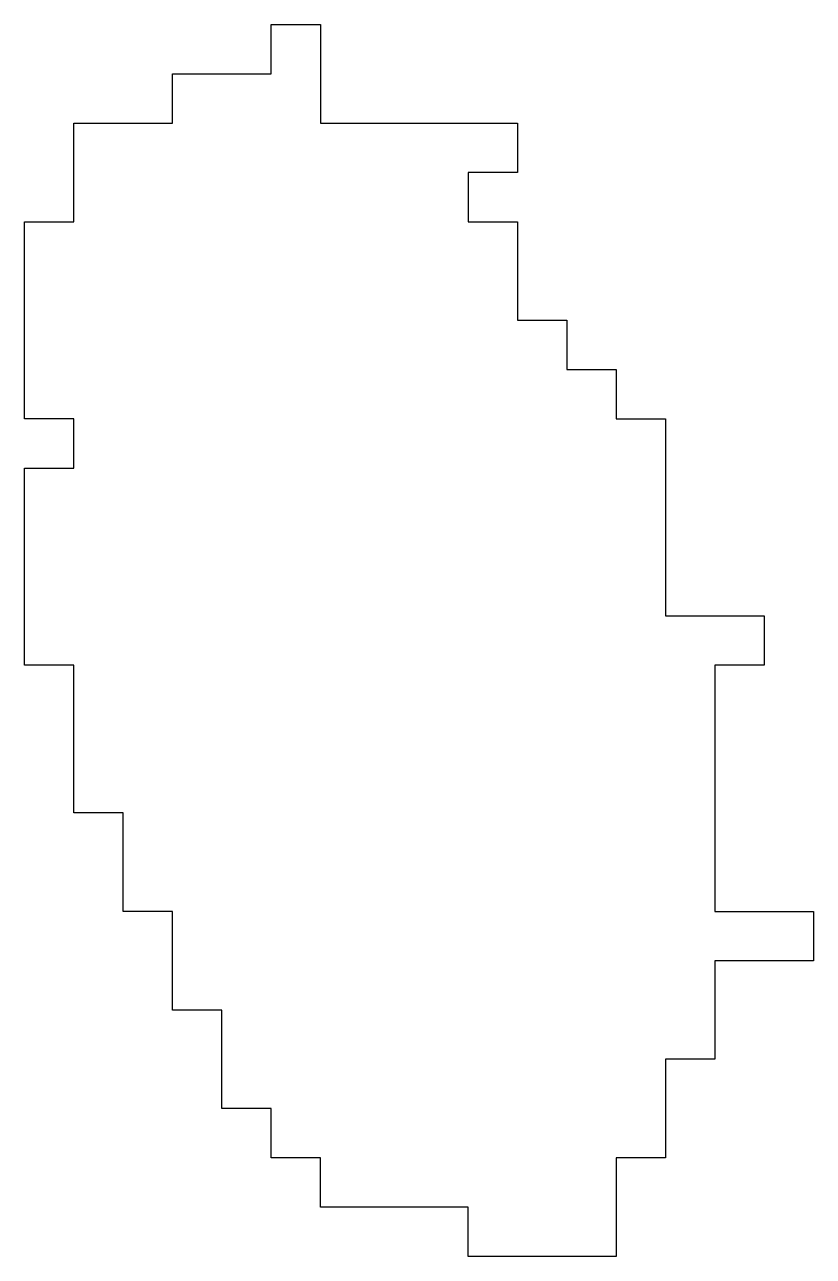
# Model space of a CAD drawing. Extents: x -3.2 to 4.8, y -5.8 to 6.8.
import ezdxf

# ---------------------------------------------------------------- set-up
doc = ezdxf.new("R2010")
doc.units = 0

msp = doc.modelspace()

# ---------------------------------------------------------------- linework, layer by layer
at = {"layer": 'SUBSTRATE'}
msp.add_lwpolyline([(1.25, -5.75), (1.25, -5.25), (-0.25, -5.25), (-0.25, -4.75), (-0.75, -4.75), (-0.75, -4.25), (-1.25, -4.25), (-1.25, -3.25), (-1.75, -3.25), (-1.75, -2.25), (-2.25, -2.25), (-2.25, -1.25), (-2.75, -1.25), (-2.75, 0.25), (-3.25, 0.25), (-3.25, 2.25), (-2.75, 2.25), (-2.75, 2.75), (-3.25, 2.75), (-3.25, 4.75), (-2.75, 4.75), (-2.75, 5.75), (-1.75, 5.75), (-1.75, 6.25), (-0.75, 6.25), (-0.75, 6.75), (-0.25, 6.75), (-0.25, 5.75), (1.75, 5.75), (1.75, 5.25), (1.25, 5.25), (1.25, 4.75), (1.75, 4.75), (1.75, 3.75), (2.25, 3.75), (2.25, 3.25), (2.75, 3.25), (2.75, 2.75), (3.25, 2.75), (3.25, 0.75), (4.25, 0.75), (4.25, 0.25), (3.75, 0.25), (3.75, -2.25), (4.75, -2.25), (4.75, -2.75), (3.75, -2.75), (3.75, -3.75), (3.25, -3.75), (3.25, -4.75), (2.75, -4.75), (2.75, -5.75), (1.25, -5.75)], close=True, dxfattribs=at)

doc.saveas('drawing.dxf')
